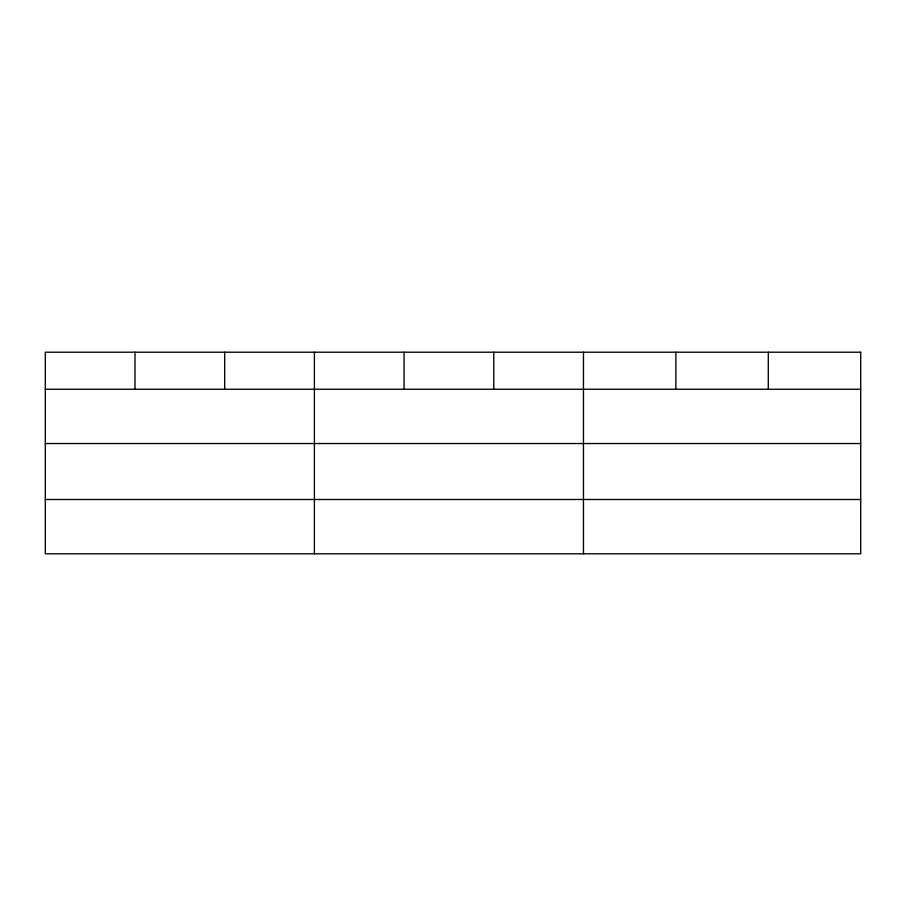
<?xml version="1.0" encoding="UTF-8"?>
<svg xmlns="http://www.w3.org/2000/svg" width="906" height="906" viewBox="0 0 906 906"><rect width="100%" height="100%" fill="white"/><g stroke="black" fill="none" stroke-linecap="round" stroke-linejoin="round"><path stroke-width="1.36" d="M45.3 389.252L860.7 389.252M45.3 443.544L860.7 443.544M45.3 499.489L860.7 499.489M768.288 352.208L768.288 389.252M675.876 352.208L675.876 389.252M583.464 352.208L583.464 553.793M493.77 352.208L493.77 389.252M404.076 352.208L404.076 389.252M314.382 352.208L314.382 553.793M224.688 352.208L224.688 389.252M134.994 352.208L134.994 389.252M860.7 352.208L45.3 352.208L45.3 553.793L860.7 553.793L860.7 352.208"/></g></svg>
